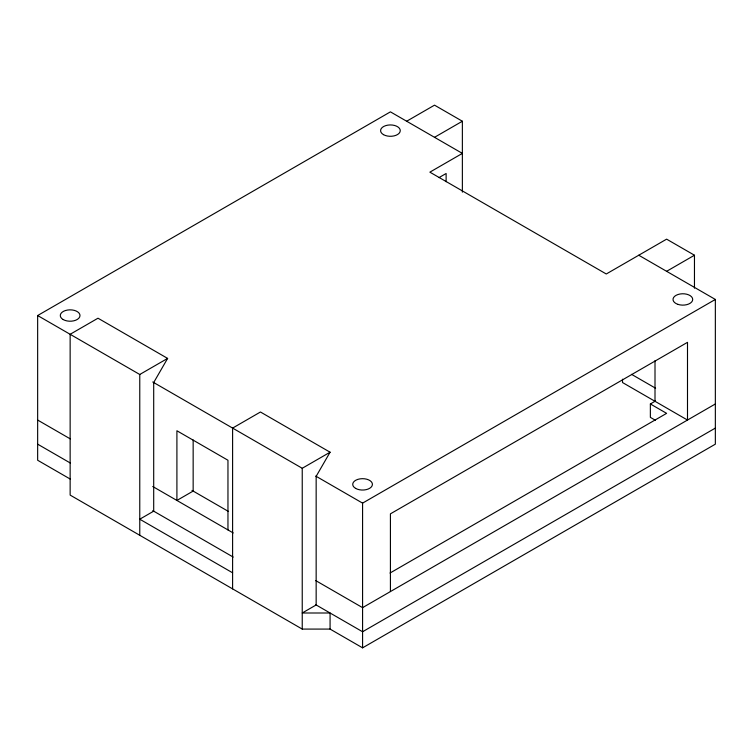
<?xml version="1.0" encoding="UTF-8"?>
<svg xmlns="http://www.w3.org/2000/svg" width="753" height="753" viewBox="0 0 753 753"><rect width="100%" height="100%" fill="white"/><g stroke="black" fill="none" stroke-linecap="round" stroke-linejoin="round"><path stroke-width="1.13" d="M638.76 255.229L715.35 299.449L715.35 444.166L362.579 647.844L330.078 629.084L302.235 629.084L70.142 495.088L70.142 334.294L97.994 318.208L167.618 358.409L153.697 382.533L153.697 511.165L139.766 519.203L232.602 572.807M232.602 588.884L232.602 428.09L260.453 412.004L330.078 452.205L316.156 476.329L316.156 604.96L302.235 612.998L330.078 612.998L330.078 629.084M70.142 479.012L37.65 460.252L37.65 315.535L390.421 111.858L462.37 153.396L429.878 172.155L606.269 273.988L666.612 239.153L694.464 255.229L694.464 288.173M406.667 121.233L434.519 105.156L462.37 121.233L462.37 192.147M434.519 137.319L462.37 121.233M439.018 177.604L446.124 173.501L446.124 181.699M37.65 315.535L139.766 374.486L167.618 358.409M152.746 381.987L302.235 468.281L330.078 452.205M666.612 271.315L694.464 255.229M315.723 476.075L362.579 503.126L715.35 299.449M655.439 420.296L650.366 417.369L650.366 403.966L655.439 401.038M390.007 573.042L666.612 413.35L650.366 403.966M715.35 403.966L362.579 607.643L315.723 580.591M715.35 428.09L362.579 631.758L315.723 604.715M631.532 374.335L655.59 388.228M191.987 490.401L228.545 511.503M37.65 420.052L70.245 438.867M152.746 486.504L233.214 532.955M37.65 444.166L70.245 462.982M152.746 510.619L233.214 557.079M655.006 360.687L655.006 401.293M622.515 379.183L622.515 382.533L687.498 420.052L687.498 342.333L390.421 513.847L390.421 591.566M362.579 503.126L362.579 647.844M302.235 468.281L302.235 629.084M227.961 529.924L227.961 460.243L176.908 430.763L176.908 500.444L193.154 491.069L193.154 439.968M139.766 374.486L139.766 535.289M383.465 134.636A9.845 5.685 0 0 0 399.937 132.086A9.845 5.685 0 0 0 387.88 125.13A9.845 5.685 0 0 0 383.465 134.636M63.177 319.554A9.845 5.685 0 0 0 79.658 317.004A9.845 5.685 0 0 0 67.591 310.038A9.845 5.685 0 0 0 63.177 319.554M355.614 488.386A9.845 5.685 0 0 0 372.086 485.836A9.845 5.685 0 0 0 360.028 478.87A9.845 5.685 0 0 0 355.614 488.386M677.935 304.372A9.845 5.685 0 0 0 692.704 299.449A9.845 5.685 0 0 0 677.935 294.527A9.845 5.685 0 0 0 677.935 304.372"/></g></svg>
